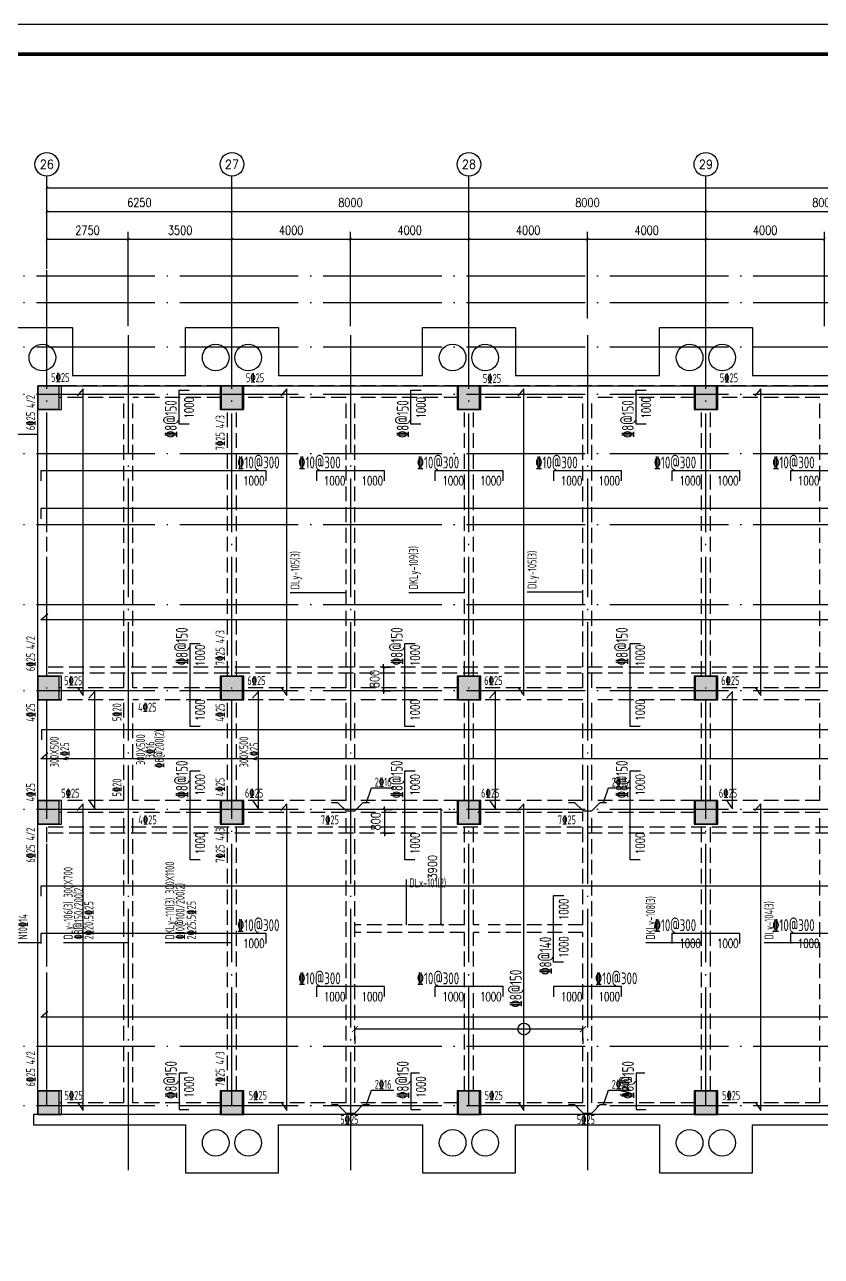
# Model space of a CAD drawing. Header units: millimetres. Extents: x 2998490 to 15040601, y 444546 to 7822218.
# Drawn here: x 14856973 to 14883869, y 7696493 to 7738064 of the extents above; entities that cross this region are included whole.
import ezdxf
from ezdxf.enums import TextEntityAlignment as Align

# ---------------------------------------------------------------- set-up
doc = ezdxf.new("R2010")
doc.units = ezdxf.units.MM
doc.header["$LTSCALE"] = 2000
doc.linetypes.add('DASH', pattern=[0.35, 0.25, -0.1])
doc.linetypes.add('DOTE', pattern=[2.42, 2, -0.2, 0.02, -0.2])
for name, color, linetype in [('3-AXIS', 3, 'Continuous'), ('3-AXIS_TEXT', 7, 'Continuous'), ('3-ban', 84, 'Continuous'), ('3-ban-rein', 1, 'Continuous'), ('3-ban-TEXT', 7, 'Continuous'), ('3-column-DOWN', 232, 'Continuous'), ('3-COLUMN-UP', 2, 'Continuous'), ('3-dote', 43, 'DOTE'), ('3-HATCH', 8, 'Continuous'), ('3-liang-rein-X', 54, 'Continuous'), ('3-liang-rein-Y', 130, 'Continuous'), ('3-liang-R截面-X', 50, 'Continuous'), ('3-liang-R截面-Y', 70, 'Continuous'), ('3-liang-s-1', 44, 'Continuous'), ('3-liang-xu', 120, 'DASH'), ('3-装饰线脚', 7, 'Continuous'), ('AXIS', 3, 'Continuous'), ('AXIS_TEXT', 7, 'Continuous'), ('图框', 7, 'Continuous')]:
    doc.layers.add(name, color=color, linetype=linetype)
doc.layers.add('3-零部件', color=73, linetype='Continuous', lineweight=5)
doc.styles.add('_TCH_AXIS', font='COMPLEX', dxfattribs={"bigfont": 'GBCBIG'})
doc.styles.add('COMPLEX', font='COMPLEX')
doc.styles.add('DIM_FONT', font='SIMPLEX', dxfattribs={"width": 0.8, "bigfont": 'HZTXT'})
doc.styles.add('TJ1', font='tj-romans1.shx', dxfattribs={"width": 0.8, "bigfont": 'tj-hztxt1.shx'})
doc.styles.add('TSSD_Rein', font='Tssdeng.shx', dxfattribs={"width": 0.7, "bigfont": 'hztxt.shx'})
doc.dimstyles.new('DIMN100', dxfattribs={"dimtxt": 300, "dimasz": 100, "dimexe": 250, "dimexo": 300, "dimgap": 150, "dimtad": 1, "dimdec": 0, "dimzin": 0, "dimdsep": 46, "dimtxsty": 'DIM_FONT', "dimblk": 'ARCHTICK', "dimcen": 0.09, "dimclrt": 7, "dimazin": 2, "dimtfac": 1, "dimtdec": 0, "dimtix": 1, "dimtmove": 2, "dimatfit": 3, "dimldrblk": 'ARCHTICK', "dimfxl": 0, "dimtolj": 1, "dimtzin": 0, "dimarcsym": 0})

# ---------------------------------------------------------------- blocks, each defined once
blk = doc.blocks.new('TJAD_TK_A0')
at = {"layer": '图框'}
blk.add_line((2162, 399.3), (973, 399.3), dxfattribs=at)
at = {"layer": '图框', "const_width": 1.2}
blk.add_lwpolyline([(2152, -431.7), (2152, 389.3), (998, 389.3), (998, -431.7)], close=True, dxfattribs=at)
blk = doc.blocks.new('_ArchTick')
at = {"color": 0, "linetype": 'ByBlock', "const_width": 0.15}
blk.add_lwpolyline([(-0.5, -0.5), (0.5, 0.5)], dxfattribs=at)
blk = doc.blocks.new('*D569')
at = {"layer": 'AXIS', "color": 0, "lineweight": -2}
for p, q in [((14857722, 7730620), (14857722, 7732011)), ((14863972, 7730620), (14863972, 7732011)), ((14857722, 7731761), (14863972, 7731761))]:
    blk.add_line(p, q, dxfattribs=at)
at = {"layer": 'Defpoints', "color": 0}
for p in [(14863972, 7731761), (14857722, 7730320), (14863972, 7730320)]:
    blk.add_point(p, dxfattribs=at)
at = {"layer": 'AXIS', "color": 0, "lineweight": -2, "xscale": 100, "yscale": 100, "zscale": 100, "rotation": 180}
blk.add_blockref('_ArchTick', (14857722, 7731761), dxfattribs=at)
at = {"layer": 'AXIS', "color": 0, "lineweight": -2, "xscale": 100, "yscale": 100, "zscale": 100}
blk.add_blockref('_ArchTick', (14863972, 7731761), dxfattribs=at)
at = {"layer": 'AXIS', "color": 7, "insert": (14860847, 7732061), "char_height": 300, "attachment_point": 5, "style": 'DIM_FONT'}
blk.add_mtext('\\A1;6250', dxfattribs=at)
blk = doc.blocks.new('*D570')
at = {"layer": 'AXIS', "color": 0, "lineweight": -2}
for p, q in [((14863972, 7730620), (14863972, 7732011)), ((14871972, 7730620), (14871972, 7732011)), ((14863972, 7731761), (14871972, 7731761))]:
    blk.add_line(p, q, dxfattribs=at)
at = {"layer": 'Defpoints', "color": 0}
for p in [(14871972, 7731761), (14863972, 7730320), (14871972, 7730320)]:
    blk.add_point(p, dxfattribs=at)
at = {"layer": 'AXIS', "color": 0, "lineweight": -2, "xscale": 100, "yscale": 100, "zscale": 100, "rotation": 180}
blk.add_blockref('_ArchTick', (14863972, 7731761), dxfattribs=at)
at = {"layer": 'AXIS', "color": 0, "lineweight": -2, "xscale": 100, "yscale": 100, "zscale": 100}
blk.add_blockref('_ArchTick', (14871972, 7731761), dxfattribs=at)
at = {"layer": 'AXIS', "color": 7, "insert": (14867972, 7732061), "char_height": 300, "attachment_point": 5, "style": 'DIM_FONT'}
blk.add_mtext('\\A1;8000', dxfattribs=at)
blk = doc.blocks.new('*D571')
at = {"layer": 'AXIS', "color": 0, "lineweight": -2}
for p, q in [((14871972, 7730620), (14871972, 7732011)), ((14879972, 7730620), (14879972, 7732011)), ((14871972, 7731761), (14879972, 7731761))]:
    blk.add_line(p, q, dxfattribs=at)
at = {"layer": 'Defpoints', "color": 0}
for p in [(14879972, 7731761), (14871972, 7730320), (14879972, 7730320)]:
    blk.add_point(p, dxfattribs=at)
at = {"layer": 'AXIS', "color": 0, "lineweight": -2, "xscale": 100, "yscale": 100, "zscale": 100, "rotation": 180}
blk.add_blockref('_ArchTick', (14871972, 7731761), dxfattribs=at)
at = {"layer": 'AXIS', "color": 0, "lineweight": -2, "xscale": 100, "yscale": 100, "zscale": 100}
blk.add_blockref('_ArchTick', (14879972, 7731761), dxfattribs=at)
at = {"layer": 'AXIS', "color": 7, "insert": (14875972, 7732061), "char_height": 300, "attachment_point": 5, "style": 'DIM_FONT'}
blk.add_mtext('\\A1;8000', dxfattribs=at)
blk = doc.blocks.new('*D572')
at = {"layer": 'AXIS', "color": 0, "lineweight": -2}
for p, q in [((14879972, 7730620), (14879972, 7732011)), ((14887972, 7730620), (14887972, 7732011)), ((14879972, 7731761), (14887972, 7731761))]:
    blk.add_line(p, q, dxfattribs=at)
at = {"layer": 'Defpoints', "color": 0}
for p in [(14887972, 7731761), (14879972, 7730320), (14887972, 7730320)]:
    blk.add_point(p, dxfattribs=at)
at = {"layer": 'AXIS', "color": 0, "lineweight": -2, "xscale": 100, "yscale": 100, "zscale": 100, "rotation": 180}
blk.add_blockref('_ArchTick', (14879972, 7731761), dxfattribs=at)
at = {"layer": 'AXIS', "color": 0, "lineweight": -2, "xscale": 100, "yscale": 100, "zscale": 100}
blk.add_blockref('_ArchTick', (14887972, 7731761), dxfattribs=at)
at = {"layer": 'AXIS', "color": 7, "insert": (14883972, 7732061), "char_height": 300, "attachment_point": 5, "style": 'DIM_FONT'}
blk.add_mtext('\\A1;8000', dxfattribs=at)
blk = doc.blocks.new('*D583')
at = {"layer": 'AXIS', "color": 0, "lineweight": -2}
for p, q in [((14857722, 7729820), (14857722, 7732811)), ((14933972, 7729820), (14933972, 7732811)), ((14857722, 7732561), (14933972, 7732561))]:
    blk.add_line(p, q, dxfattribs=at)
at = {"layer": 'Defpoints', "color": 0}
for p in [(14933972, 7732561), (14857722, 7729520), (14933972, 7729520)]:
    blk.add_point(p, dxfattribs=at)
at = {"layer": 'AXIS', "color": 0, "lineweight": -2, "xscale": 100, "yscale": 100, "zscale": 100, "rotation": 180}
blk.add_blockref('_ArchTick', (14857722, 7732561), dxfattribs=at)
at = {"layer": 'AXIS', "color": 0, "lineweight": -2, "xscale": 100, "yscale": 100, "zscale": 100}
blk.add_blockref('_ArchTick', (14933972, 7732561), dxfattribs=at)
at = {"layer": 'AXIS', "color": 7, "insert": (14895847, 7732861), "char_height": 300, "attachment_point": 5, "style": 'DIM_FONT'}
blk.add_mtext('\\A1;76250', dxfattribs=at)
blk = doc.blocks.new('_AXISO')
blk.add_circle((0, 0), 0.5)
at = {"layer": '3-AXIS_TEXT', "style": 'COMPLEX', "width": 1.041667}
blk.add_attdef('A', text='', height=0.56, dxfattribs=at).set_placement((-0.25, -0.28), (0.25, -0.28), align=Align.FIT)
blk = doc.blocks.new('*D845')
at = {"layer": '3-ban', "color": 0, "lineweight": -2}
for p, q in [((14875822, 7704163), (14868122, 7704163)), ((14868122, 7703930), (14868122, 7703663)), ((14875822, 7703863), (14875822, 7703663))]:
    blk.add_line(p, q, dxfattribs=at)
at = {"layer": 'Defpoints', "color": 0}
for p in [(14868122, 7704530), (14875822, 7704463), (14868122, 7704163)]:
    blk.add_point(p, dxfattribs=at)
at = {"layer": '3-ban', "color": 0, "lineweight": -2, "xscale": 200, "yscale": 200, "zscale": 200, "rotation": 180}
blk.add_blockref('_ArchTick', (14868122, 7704163), dxfattribs=at)
at = {"layer": '3-ban', "color": 0, "lineweight": -2, "xscale": 200, "yscale": 200, "zscale": 200}
blk.add_blockref('_ArchTick', (14875822, 7704163), dxfattribs=at)
blk = doc.blocks.new('*D1478')
at = {"layer": '3-零部件', "color": 0, "lineweight": -2}
for p, q in [((14857722, 7729877), (14857722, 7731073)), ((14860472, 7727882), (14860472, 7731073)), ((14857722, 7730823), (14860472, 7730823))]:
    blk.add_line(p, q, dxfattribs=at)
at = {"layer": 'Defpoints', "color": 0}
for p in [(14860472, 7730823), (14857722, 7729577), (14860472, 7727582)]:
    blk.add_point(p, dxfattribs=at)
at = {"layer": '3-零部件', "color": 0, "lineweight": -2, "xscale": 100, "yscale": 100, "zscale": 100, "rotation": 180}
blk.add_blockref('_ArchTick', (14857722, 7730823), dxfattribs=at)
at = {"layer": '3-零部件', "color": 0, "lineweight": -2, "xscale": 100, "yscale": 100, "zscale": 100}
blk.add_blockref('_ArchTick', (14860472, 7730823), dxfattribs=at)
at = {"layer": '3-零部件', "color": 7, "insert": (14859097, 7731123), "char_height": 300, "attachment_point": 5, "style": 'DIM_FONT'}
blk.add_mtext('\\A1;2750', dxfattribs=at)
blk = doc.blocks.new('*D1479')
at = {"layer": '3-零部件', "color": 0, "lineweight": -2}
for p, q in [((14860472, 7727882), (14860472, 7731073)), ((14863972, 7729443), (14863972, 7731073)), ((14860472, 7730823), (14863972, 7730823))]:
    blk.add_line(p, q, dxfattribs=at)
at = {"layer": 'Defpoints', "color": 0}
for p in [(14863972, 7730823), (14863972, 7729143), (14860472, 7727582)]:
    blk.add_point(p, dxfattribs=at)
at = {"layer": '3-零部件', "color": 0, "lineweight": -2, "xscale": 100, "yscale": 100, "zscale": 100, "rotation": 180}
blk.add_blockref('_ArchTick', (14860472, 7730823), dxfattribs=at)
at = {"layer": '3-零部件', "color": 0, "lineweight": -2, "xscale": 100, "yscale": 100, "zscale": 100}
blk.add_blockref('_ArchTick', (14863972, 7730823), dxfattribs=at)
at = {"layer": '3-零部件', "color": 7, "insert": (14862222, 7731123), "char_height": 300, "attachment_point": 5, "style": 'DIM_FONT'}
blk.add_mtext('\\A1;3500', dxfattribs=at)
blk = doc.blocks.new('*D1480')
at = {"layer": '3-零部件', "color": 0, "lineweight": -2}
for p, q in [((14863972, 7729443), (14863972, 7731073)), ((14867972, 7727882), (14867972, 7731073)), ((14863972, 7730823), (14867972, 7730823))]:
    blk.add_line(p, q, dxfattribs=at)
at = {"layer": 'Defpoints', "color": 0}
for p in [(14867972, 7730823), (14863972, 7729143), (14867972, 7727582)]:
    blk.add_point(p, dxfattribs=at)
at = {"layer": '3-零部件', "color": 0, "lineweight": -2, "xscale": 100, "yscale": 100, "zscale": 100, "rotation": 180}
blk.add_blockref('_ArchTick', (14863972, 7730823), dxfattribs=at)
at = {"layer": '3-零部件', "color": 0, "lineweight": -2, "xscale": 100, "yscale": 100, "zscale": 100}
blk.add_blockref('_ArchTick', (14867972, 7730823), dxfattribs=at)
at = {"layer": '3-零部件', "color": 7, "insert": (14865972, 7731123), "char_height": 300, "attachment_point": 5, "style": 'DIM_FONT'}
blk.add_mtext('\\A1;4000', dxfattribs=at)
blk = doc.blocks.new('*D1481')
at = {"layer": '3-零部件', "color": 0, "lineweight": -2}
for p, q in [((14867972, 7727882), (14867972, 7731073)), ((14871972, 7728147), (14871972, 7731073)), ((14867972, 7730823), (14871972, 7730823))]:
    blk.add_line(p, q, dxfattribs=at)
at = {"layer": 'Defpoints', "color": 0}
for p in [(14871972, 7730823), (14871972, 7727847), (14867972, 7727582)]:
    blk.add_point(p, dxfattribs=at)
at = {"layer": '3-零部件', "color": 0, "lineweight": -2, "xscale": 100, "yscale": 100, "zscale": 100, "rotation": 180}
blk.add_blockref('_ArchTick', (14867972, 7730823), dxfattribs=at)
at = {"layer": '3-零部件', "color": 0, "lineweight": -2, "xscale": 100, "yscale": 100, "zscale": 100}
blk.add_blockref('_ArchTick', (14871972, 7730823), dxfattribs=at)
at = {"layer": '3-零部件', "color": 7, "insert": (14869972, 7731123), "char_height": 300, "attachment_point": 5, "style": 'DIM_FONT'}
blk.add_mtext('\\A1;4000', dxfattribs=at)
blk = doc.blocks.new('*D1482')
at = {"layer": '3-零部件', "color": 0, "lineweight": -2}
for p, q in [((14871972, 7728147), (14871972, 7731073)), ((14875972, 7728147), (14875972, 7731073)), ((14871972, 7730823), (14875972, 7730823))]:
    blk.add_line(p, q, dxfattribs=at)
at = {"layer": 'Defpoints', "color": 0}
for p in [(14875972, 7730823), (14871972, 7727847), (14875972, 7727847)]:
    blk.add_point(p, dxfattribs=at)
at = {"layer": '3-零部件', "color": 0, "lineweight": -2, "xscale": 100, "yscale": 100, "zscale": 100, "rotation": 180}
blk.add_blockref('_ArchTick', (14871972, 7730823), dxfattribs=at)
at = {"layer": '3-零部件', "color": 0, "lineweight": -2, "xscale": 100, "yscale": 100, "zscale": 100}
blk.add_blockref('_ArchTick', (14875972, 7730823), dxfattribs=at)
at = {"layer": '3-零部件', "color": 7, "insert": (14873972, 7731123), "char_height": 300, "attachment_point": 5, "style": 'DIM_FONT'}
blk.add_mtext('\\A1;4000', dxfattribs=at)
blk = doc.blocks.new('*D1483')
at = {"layer": '3-零部件', "color": 0, "lineweight": -2}
for p, q in [((14875972, 7728147), (14875972, 7731073)), ((14879972, 7728518), (14879972, 7731073)), ((14875972, 7730823), (14879972, 7730823))]:
    blk.add_line(p, q, dxfattribs=at)
at = {"layer": 'Defpoints', "color": 0}
for p in [(14879972, 7730823), (14879972, 7728218), (14875972, 7727847)]:
    blk.add_point(p, dxfattribs=at)
at = {"layer": '3-零部件', "color": 0, "lineweight": -2, "xscale": 100, "yscale": 100, "zscale": 100, "rotation": 180}
blk.add_blockref('_ArchTick', (14875972, 7730823), dxfattribs=at)
at = {"layer": '3-零部件', "color": 0, "lineweight": -2, "xscale": 100, "yscale": 100, "zscale": 100}
blk.add_blockref('_ArchTick', (14879972, 7730823), dxfattribs=at)
at = {"layer": '3-零部件', "color": 7, "insert": (14877972, 7731123), "char_height": 300, "attachment_point": 5, "style": 'DIM_FONT'}
blk.add_mtext('\\A1;4000', dxfattribs=at)
blk = doc.blocks.new('*D1484')
at = {"layer": '3-零部件', "color": 0, "lineweight": -2}
for p, q in [((14879972, 7728518), (14879972, 7731073)), ((14883972, 7727882), (14883972, 7731073)), ((14879972, 7730823), (14883972, 7730823))]:
    blk.add_line(p, q, dxfattribs=at)
at = {"layer": 'Defpoints', "color": 0}
for p in [(14883972, 7730823), (14879972, 7728218), (14883972, 7727582)]:
    blk.add_point(p, dxfattribs=at)
at = {"layer": '3-零部件', "color": 0, "lineweight": -2, "xscale": 100, "yscale": 100, "zscale": 100, "rotation": 180}
blk.add_blockref('_ArchTick', (14879972, 7730823), dxfattribs=at)
at = {"layer": '3-零部件', "color": 0, "lineweight": -2, "xscale": 100, "yscale": 100, "zscale": 100}
blk.add_blockref('_ArchTick', (14883972, 7730823), dxfattribs=at)
at = {"layer": '3-零部件', "color": 7, "insert": (14881972, 7731123), "char_height": 300, "attachment_point": 5, "style": 'DIM_FONT'}
blk.add_mtext('\\A1;4000', dxfattribs=at)
blk = doc.blocks.new('*D1852')
at = {"layer": '3-ban', "color": 0, "lineweight": -2}
for p, q in [((14871040, 7707677), (14871040, 7711577)), ((14871340, 7711577), (14871290, 7711577)), ((14871340, 7707677), (14871290, 7707677))]:
    blk.add_line(p, q, dxfattribs=at)
at = {"layer": 'Defpoints', "color": 0}
for p in [(14871040, 7711577), (14871040, 7711577), (14871040, 7707677)]:
    blk.add_point(p, dxfattribs=at)
at = {"layer": '3-ban', "color": 0, "lineweight": -2, "xscale": 100, "yscale": 100, "zscale": 100}
for p, rotation in [((14871040, 7711577), 90), ((14871040, 7707677), 270)]:
    blk.add_blockref('_ArchTick', p, dxfattribs=dict(at, rotation=rotation))
at = {"layer": '3-ban', "color": 7, "insert": (14870740, 7709627), "char_height": 300, "attachment_point": 5, "rotation": 90, "style": 'DIM_FONT'}
blk.add_mtext('\\A1;3900', dxfattribs=at)
blk = doc.blocks.new('*D1853')
at = {"layer": '3-ban', "color": 0, "lineweight": -2}
for p, q in [((14869125, 7711577), (14869125, 7711677)), ((14869125, 7711577), (14869125, 7710777)), ((14869162, 7711577), (14869375, 7711577)), ((14869125, 7710777), (14869125, 7710677)), ((14869162, 7710777), (14869375, 7710777))]:
    blk.add_line(p, q, dxfattribs=at)
at = {"layer": 'Defpoints', "color": 0}
for p in [(14868862, 7711577), (14868862, 7710777), (14869125, 7710777)]:
    blk.add_point(p, dxfattribs=at)
at = {"layer": '3-ban', "color": 0, "lineweight": -2, "xscale": 100, "yscale": 100, "zscale": 100}
for p, rotation in [((14869125, 7711577), 270), ((14869125, 7710777), 90)]:
    blk.add_blockref('_ArchTick', p, dxfattribs=dict(at, rotation=rotation))
at = {"layer": '3-ban', "color": 7, "insert": (14868825, 7711177), "char_height": 300, "attachment_point": 5, "rotation": 90, "style": 'DIM_FONT'}
blk.add_mtext('\\A1;800', dxfattribs=at)
blk = doc.blocks.new('*D1854')
at = {"layer": '3-ban', "color": 0, "lineweight": -2}
for p, q in [((14869090, 7716377), (14869090, 7716477)), ((14869040, 7716377), (14869340, 7716377)), ((14869090, 7716377), (14869090, 7715577)), ((14869040, 7715577), (14869340, 7715577)), ((14869090, 7715577), (14869090, 7715477))]:
    blk.add_line(p, q, dxfattribs=at)
at = {"layer": 'Defpoints', "color": 0}
for p in [(14868740, 7716377), (14868740, 7715577), (14869090, 7715577)]:
    blk.add_point(p, dxfattribs=at)
at = {"layer": '3-ban', "color": 0, "lineweight": -2, "xscale": 100, "yscale": 100, "zscale": 100}
for p, rotation in [((14869090, 7716377), 270), ((14869090, 7715577), 90)]:
    blk.add_blockref('_ArchTick', p, dxfattribs=dict(at, rotation=rotation))
at = {"layer": '3-ban', "color": 7, "insert": (14868790, 7715977), "char_height": 300, "attachment_point": 5, "rotation": 90, "style": 'DIM_FONT'}
blk.add_mtext('\\A1;800', dxfattribs=at)

msp = doc.modelspace()

# ---------------------------------------------------------------- hatches: boundary and pattern name
at = {"layer": '3-HATCH'}
for points in [[(14858122.1, 7725076.7), (14857422.1, 7725076.7), (14857422.1, 7725876.7), (14858122.1, 7725876.7)], [(14864322.1, 7725076.7), (14863622.1, 7725076.7), (14863622.1, 7725876.7), (14864322.1, 7725876.7)], [(14872322.1, 7725076.7), (14871622.1, 7725076.7), (14871622.1, 7725876.7), (14872322.1, 7725876.7)], [(14880322.1, 7725076.7), (14879622.1, 7725076.7), (14879622.1, 7725876.7), (14880322.1, 7725876.7)], [(14858122.1, 7715276.7), (14857422.1, 7715276.7), (14857422.1, 7716076.7), (14858122.1, 7716076.7)], [(14864322.1, 7715276.7), (14863622.1, 7715276.7), (14863622.1, 7716076.7), (14864322.1, 7716076.7)], [(14872322.1, 7715276.7), (14871622.1, 7715276.7), (14871622.1, 7716076.7), (14872322.1, 7716076.7)], [(14880322.1, 7715276.7), (14879622.1, 7715276.7), (14879622.1, 7716076.7), (14880322.1, 7716076.7)], [(14858122.1, 7711076.7), (14857422.1, 7711076.7), (14857422.1, 7711876.7), (14858122.1, 7711876.7)], [(14864322.1, 7711076.7), (14863622.1, 7711076.7), (14863622.1, 7711876.7), (14864322.1, 7711876.7)], [(14872322.1, 7711076.7), (14871622.1, 7711076.7), (14871622.1, 7711876.7), (14872322.1, 7711876.7)], [(14880322.1, 7711076.7), (14879622.1, 7711076.7), (14879622.1, 7711876.7), (14880322.1, 7711876.7)], [(14858122.1, 7701276.7), (14857422.1, 7701276.7), (14857422.1, 7702076.7), (14858122.1, 7702076.7)], [(14864322.1, 7701276.7), (14863622.1, 7701276.7), (14863622.1, 7702076.7), (14864322.1, 7702076.7)], [(14872322.1, 7701276.7), (14871622.1, 7701276.7), (14871622.1, 7702076.7), (14872322.1, 7702076.7)], [(14880322.1, 7701276.7), (14879622.1, 7701276.7), (14879622.1, 7702076.7), (14880322.1, 7702076.7)]]:
    msp.add_hatch(color=256, dxfattribs=at).paths.add_polyline_path(points)

# ---------------------------------------------------------------- linework, layer by layer
at = {"layer": '3-AXIS', "color": 15, "linetype": 'DOTE'}
for p, q in [((14857722.1, 7701576.7), (14857722.1, 7730231.6)), ((14863972.1, 7701576.7), (14863972.1, 7730231.6)), ((14871972.1, 7701576.7), (14871972.1, 7730231.6)), ((14879972.1, 7701576.7), (14879972.1, 7730231.6)), ((14933972.1, 7729576.7), (14854748.9, 7729576.7)), ((14933972.1, 7728676.7), (14854748.9, 7728676.7)), ((14933972.1, 7727176.7), (14854748.9, 7727176.7)), ((14933972.1, 7725576.7), (14854748.9, 7725576.7)), ((14933972.1, 7723576.7), (14854748.9, 7723576.7)), ((14933972.1, 7721176.7), (14854748.9, 7721176.7)), ((14933972.1, 7718476.7), (14854748.9, 7718476.7)), ((14933972.1, 7715576.7), (14854748.9, 7715576.7)), ((14933972.1, 7711576.7), (14854748.9, 7711576.7)), ((14933972.1, 7703576.7), (14854748.9, 7703576.7)), ((14933972.1, 7701576.7), (14854748.9, 7701576.7))]:
    msp.add_line(p, q, dxfattribs=at)
at = {"layer": '3-ban'}
msp.add_circle((14873827.8, 7704163), 200, dxfattribs=at)
at = {"layer": '3-ban-rein'}
for points in [[(14858756.1, 7715692.8), (14858949.5, 7715419.2), (14858949.5, 7725767), (14858746.4, 7725537.7)], [(14862522.3, 7724576.7), (14862184.3, 7724576.7), (14862184.3, 7725726.7), (14862530.3, 7725726.7)], [(14865634.4, 7715692.8), (14865827.8, 7715419.2), (14865827.8, 7725767), (14865624.7, 7725537.7)], [(14870350.6, 7724576.7), (14870012.6, 7724576.7), (14870012.6, 7725726.7), (14870358.7, 7725726.7)], [(14873634.4, 7715692.8), (14873827.8, 7715419.2), (14873827.8, 7725767), (14873624.7, 7725537.7)], [(14877950.6, 7724576.7), (14877612.6, 7724576.7), (14877612.6, 7725726.7), (14877958.7, 7725726.7)], [(14881634.4, 7715692.8), (14881827.8, 7715419.2), (14881827.8, 7725767), (14881624.7, 7725537.7)], [(14865122.1, 7722671), (14865122.1, 7723009), (14857524.8, 7723009), (14857524.8, 7722663)], [(14869122.1, 7722671), (14869122.1, 7723009), (14866822.1, 7723009), (14866822.1, 7722663)], [(14873122.1, 7722671), (14873122.1, 7723009), (14870822.1, 7723009), (14870822.1, 7722663)], [(14877122.1, 7722671), (14877122.1, 7723009), (14874822.1, 7723009), (14874822.1, 7722663)], [(14881122.1, 7722671), (14881122.1, 7723009), (14878822.1, 7723009), (14878822.1, 7722663)], [(14885122.1, 7722671), (14885122.1, 7723009), (14882822.1, 7723009), (14882822.1, 7722663)], [(14921303.8, 7721395.6), (14921303.8, 7721733.5), (14857524.8, 7721733.5), (14857524.8, 7721387.5)], [(14919910.2, 7718168.5), (14920183.8, 7717975.1), (14857522.7, 7717975.1), (14857752.1, 7718178.2)], [(14862894, 7714376.7), (14862556, 7714376.7), (14862556, 7717174.3), (14862902, 7717174.3)], [(14870150.6, 7714376.7), (14869812.6, 7714376.7), (14869812.6, 7717174.3), (14870158.7, 7717174.3)], [(14877750.6, 7714376.7), (14877412.6, 7714376.7), (14877412.6, 7717174.3), (14877758.7, 7717174.3)], [(14859154.6, 7711872.5), (14859348, 7711598.9), (14859348, 7715556.1), (14859144.9, 7715326.8)], [(14864673.8, 7711872.5), (14864867.3, 7711598.9), (14864867.3, 7715556.1), (14864664.2, 7715326.8)], [(14872673.8, 7711872.5), (14872867.3, 7711598.9), (14872867.3, 7715556.1), (14872664.2, 7715326.8)], [(14880673.8, 7711872.5), (14880867.3, 7711598.9), (14880867.3, 7715556.1), (14880664.2, 7715326.8)], [(14930115.9, 7713930.1), (14930115.9, 7714268), (14857538.9, 7714268), (14857538.9, 7713922)], [(14929910.2, 7713474.3), (14930183.8, 7713280.8), (14857522.7, 7713280.8), (14857752.1, 7713483.9)], [(14862894, 7709876.7), (14862556, 7709876.7), (14862556, 7712876.7), (14862902, 7712876.7)], [(14870150.6, 7709876.7), (14869812.6, 7709876.7), (14869812.6, 7712876.7), (14870158.7, 7712876.7)], [(14877750.6, 7709876.7), (14877412.6, 7709876.7), (14877412.6, 7712876.7), (14877758.7, 7712876.7)], [(14858756.1, 7701692.8), (14858949.5, 7701419.2), (14858949.5, 7711767), (14858746.4, 7711537.7)], [(14865634.4, 7701692.8), (14865827.8, 7701419.2), (14865827.8, 7711767), (14865624.7, 7711537.7)], [(14873634.4, 7701692.8), (14873827.8, 7701419.2), (14873827.8, 7711767), (14873624.7, 7711537.7)], [(14881634.4, 7701692.8), (14881827.8, 7701419.2), (14881827.8, 7711767), (14881624.7, 7711537.7)], [(14920115.9, 7708652.2), (14920115.9, 7708990.1), (14857524.8, 7708990.1), (14857524.8, 7708644.1)], [(14875169.6, 7706426.7), (14874831.6, 7706426.7), (14874831.6, 7708676.7), (14875177.7, 7708676.7)], [(14865122.1, 7707056.1), (14865122.1, 7707394), (14857524.8, 7707394), (14857524.8, 7707048)], [(14881122.1, 7707056.1), (14881122.1, 7707394), (14878822.1, 7707394), (14878822.1, 7707048)], [(14885122.1, 7707056.1), (14885122.1, 7707394), (14882822.1, 7707394), (14882822.1, 7707048)], [(14869122.1, 7705259.8), (14869122.1, 7705597.8), (14866822.1, 7705597.8), (14866822.1, 7705251.8)], [(14873122.1, 7705259.8), (14873122.1, 7705597.8), (14870822.1, 7705597.8), (14870822.1, 7705251.8)], [(14877122.1, 7705259.8), (14877122.1, 7705597.8), (14874822.1, 7705597.8), (14874822.1, 7705251.8)], [(14919910.2, 7704755.6), (14920183.8, 7704562.1), (14857522.7, 7704562.1), (14857752.1, 7704765.2)], [(14862476.4, 7702676.7), (14862184.3, 7702676.7), (14862184.3, 7701450.7), (14862513.6, 7701450.7)], [(14870304.7, 7702676.7), (14870012.6, 7702676.7), (14870012.6, 7701450.7), (14870341.9, 7701450.7)], [(14877904.7, 7702676.7), (14877612.6, 7702676.7), (14877612.6, 7701450.7), (14877941.9, 7701450.7)]]:
    msp.add_lwpolyline(points, dxfattribs=at)
at = {"layer": '3-column-DOWN'}
for points in [[(14858222.1, 7725876.7), (14857422.1, 7725876.7), (14857422.1, 7725076.7), (14858222.1, 7725076.7)], [(14864372.1, 7725876.7), (14863572.1, 7725876.7), (14863572.1, 7725076.7), (14864372.1, 7725076.7)], [(14872372.1, 7725876.7), (14871572.1, 7725876.7), (14871572.1, 7725076.7), (14872372.1, 7725076.7)], [(14880372.1, 7725876.7), (14879572.1, 7725876.7), (14879572.1, 7725076.7), (14880372.1, 7725076.7)], [(14858222.1, 7716076.7), (14857422.1, 7716076.7), (14857422.1, 7715276.7), (14858222.1, 7715276.7)], [(14864372.1, 7716076.7), (14863572.1, 7716076.7), (14863572.1, 7715276.7), (14864372.1, 7715276.7)], [(14872372.1, 7716076.7), (14871572.1, 7716076.7), (14871572.1, 7715276.7), (14872372.1, 7715276.7)], [(14880372.1, 7716076.7), (14879572.1, 7716076.7), (14879572.1, 7715276.7), (14880372.1, 7715276.7)], [(14858222.1, 7711876.7), (14857422.1, 7711876.7), (14857422.1, 7711076.7), (14858222.1, 7711076.7)], [(14864372.1, 7711876.7), (14863572.1, 7711876.7), (14863572.1, 7711076.7), (14864372.1, 7711076.7)], [(14872372.1, 7711876.7), (14871572.1, 7711876.7), (14871572.1, 7711076.7), (14872372.1, 7711076.7)], [(14880372.1, 7711876.7), (14879572.1, 7711876.7), (14879572.1, 7711076.7), (14880372.1, 7711076.7)], [(14858222.1, 7702076.7), (14857422.1, 7702076.7), (14857422.1, 7701276.7), (14858222.1, 7701276.7)], [(14864372.1, 7702076.7), (14863572.1, 7702076.7), (14863572.1, 7701276.7), (14864372.1, 7701276.7)], [(14872372.1, 7702076.7), (14871572.1, 7702076.7), (14871572.1, 7701276.7), (14872372.1, 7701276.7)], [(14880372.1, 7702076.7), (14879572.1, 7702076.7), (14879572.1, 7701276.7), (14880372.1, 7701276.7)]]:
    msp.add_lwpolyline(points, close=True, dxfattribs=at)
at = {"layer": '3-COLUMN-UP'}
for points in [[(14858122.1, 7725076.7), (14857422.1, 7725076.7), (14857422.1, 7725876.7), (14858122.1, 7725876.7)], [(14864322.1, 7725076.7), (14863622.1, 7725076.7), (14863622.1, 7725876.7), (14864322.1, 7725876.7)], [(14872322.1, 7725076.7), (14871622.1, 7725076.7), (14871622.1, 7725876.7), (14872322.1, 7725876.7)], [(14880322.1, 7725076.7), (14879622.1, 7725076.7), (14879622.1, 7725876.7), (14880322.1, 7725876.7)], [(14858122.1, 7715276.7), (14857422.1, 7715276.7), (14857422.1, 7716076.7), (14858122.1, 7716076.7)], [(14864322.1, 7715276.7), (14863622.1, 7715276.7), (14863622.1, 7716076.7), (14864322.1, 7716076.7)], [(14872322.1, 7715276.7), (14871622.1, 7715276.7), (14871622.1, 7716076.7), (14872322.1, 7716076.7)], [(14880322.1, 7715276.7), (14879622.1, 7715276.7), (14879622.1, 7716076.7), (14880322.1, 7716076.7)], [(14858122.1, 7711076.7), (14857422.1, 7711076.7), (14857422.1, 7711876.7), (14858122.1, 7711876.7)], [(14864322.1, 7711076.7), (14863622.1, 7711076.7), (14863622.1, 7711876.7), (14864322.1, 7711876.7)], [(14872322.1, 7711076.7), (14871622.1, 7711076.7), (14871622.1, 7711876.7), (14872322.1, 7711876.7)], [(14880322.1, 7711076.7), (14879622.1, 7711076.7), (14879622.1, 7711876.7), (14880322.1, 7711876.7)], [(14858122.1, 7701276.7), (14857422.1, 7701276.7), (14857422.1, 7702076.7), (14858122.1, 7702076.7)], [(14864322.1, 7701276.7), (14863622.1, 7701276.7), (14863622.1, 7702076.7), (14864322.1, 7702076.7)], [(14872322.1, 7701276.7), (14871622.1, 7701276.7), (14871622.1, 7702076.7), (14872322.1, 7702076.7)], [(14880322.1, 7701276.7), (14879622.1, 7701276.7), (14879622.1, 7702076.7), (14880322.1, 7702076.7)]]:
    msp.add_lwpolyline(points, close=True, dxfattribs=at)
at = {"layer": '3-dote'}
for p, q in [((14860472.1, 7727581.9), (14860472.1, 7699400.3)), ((14867972.1, 7727581.9), (14867972.1, 7699400.3)), ((14875972.1, 7727581.9), (14875972.1, 7699400.3))]:
    msp.add_line(p, q, dxfattribs=at)
at = {"layer": '3-liang-rein-X'}
for p, q in [((14868509.8, 7711812.6), (14868687.2, 7712304.5)), ((14868687.2, 7712304.5), (14869432.3, 7712304.5)), ((14876509.8, 7711812.6), (14876687.2, 7712304.5)), ((14876687.2, 7712304.5), (14877432.3, 7712304.5)), ((14868509.8, 7701612.6), (14868687.2, 7702104.5)), ((14868687.2, 7702104.5), (14869432.3, 7702104.5)), ((14876509.8, 7701612.6), (14876687.2, 7702104.5)), ((14876687.2, 7702104.5), (14877432.3, 7702104.5))]:
    msp.add_line(p, q, dxfattribs=at)
at = {"layer": '3-liang-rein-X', "color": 1}
for points in [[(14867330.1, 7711813.5), (14867540, 7711813.5), (14867822.9, 7711530.6), (14868122.9, 7711530.6), (14868404.9, 7711812.6), (14868614.8, 7711812.6)], [(14875330.1, 7711813.5), (14875540, 7711813.5), (14875822.9, 7711530.6), (14876122.9, 7711530.6), (14876404.9, 7711812.6), (14876614.8, 7711812.6)], [(14867330.1, 7701613.5), (14867540, 7701613.5), (14867822.9, 7701330.6), (14868122.9, 7701330.6), (14868404.9, 7701612.6), (14868614.8, 7701612.6)], [(14875330.1, 7701613.5), (14875540, 7701613.5), (14875822.9, 7701330.6), (14876122.9, 7701330.6), (14876404.9, 7701612.6), (14876614.8, 7701612.6)]]:
    msp.add_lwpolyline(points, dxfattribs=at)
at = {"layer": '3-liang-R截面-X'}
msp.add_line((14869856.8, 7709215.2), (14869856.8, 7707676.7), dxfattribs=at)
at = {"layer": '3-liang-R截面-Y'}
for p, q in [((14865942.2, 7718903.4), (14867822.1, 7718903.4)), ((14869942.2, 7718903.4), (14871822.1, 7718903.4)), ((14873942.2, 7718915.9), (14875822.1, 7718915.9)), ((14855740.6, 7707082.8), (14857521.8, 7707082.8)), ((14858282.3, 7707082.8), (14860444.2, 7707082.8)), ((14861713.8, 7707082.8), (14863943.8, 7707082.8)), ((14877942.2, 7707082.8), (14879822.1, 7707082.8)), ((14881942.2, 7707082.8), (14883822.1, 7707082.8))]:
    msp.add_line(p, q, dxfattribs=at)
at = {"layer": '3-liang-s-1'}
msp.add_lwpolyline([(14934182.4, 7721412.5), (14931046.7, 7718276.7), (14930272.1, 7718276.7), (14930272.1, 7703276.7), (14920272.1, 7703276.7), (14920272.1, 7701276.7), (14857422.1, 7701276.7), (14857422.1, 7725876.7), (14920272.1, 7725876.7), (14920272.1, 7723876.7), (14923732.4, 7723876.7), (14923732.4, 7725741), (14926793.1, 7728801.7), (14931121.7, 7728801.7), (14934182.4, 7725741), (14934182.4, 7721412.5)], dxfattribs=at)
at = {"layer": '3-liang-xu'}
for p, q in [((14863622.1, 7725876.7), (14858122.1, 7725876.7)), ((14871622.1, 7725876.7), (14864322.1, 7725876.7)), ((14879622.1, 7725876.7), (14872322.1, 7725876.7)), ((14887622.1, 7725876.7), (14880322.1, 7725876.7)), ((14860322.1, 7725476.7), (14858122.1, 7725476.7)), ((14860322.1, 7715676.7), (14860322.1, 7725476.7)), ((14863622.1, 7725476.7), (14860622.1, 7725476.7)), ((14860622.1, 7715676.7), (14860622.1, 7725476.7)), ((14867822.1, 7725476.7), (14864322.1, 7725476.7)), ((14867822.1, 7715676.7), (14867822.1, 7725476.7)), ((14871622.1, 7725476.7), (14868122.1, 7725476.7)), ((14868122.1, 7715676.7), (14868122.1, 7725476.7)), ((14875822.1, 7725476.7), (14872322.1, 7725476.7)), ((14875822.1, 7715676.7), (14875822.1, 7725476.7)), ((14879622.1, 7725476.7), (14876122.1, 7725476.7)), ((14876122.1, 7715676.7), (14876122.1, 7725476.7)), ((14883822.1, 7725476.7), (14880322.1, 7725476.7)), ((14883822.1, 7715676.7), (14883822.1, 7725476.7)), ((14857422.1, 7716076.7), (14857422.1, 7725076.7)), ((14857722.1, 7716076.7), (14857722.1, 7725076.7)), ((14863822.1, 7716076.7), (14863822.1, 7725076.7)), ((14864122.1, 7716076.7), (14864122.1, 7725076.7)), ((14871822.1, 7716076.7), (14871822.1, 7725076.7)), ((14872122.1, 7716076.7), (14872122.1, 7725076.7)), ((14879822.1, 7716076.7), (14879822.1, 7725076.7)), ((14880122.1, 7716076.7), (14880122.1, 7725076.7)), ((14919872.1, 7716376.7), (14857722.1, 7716376.7)), ((14919872.1, 7716176.7), (14857722.1, 7716176.7)), ((14860322.1, 7715676.7), (14858122.1, 7715676.7)), ((14863572.1, 7715676.7), (14860622.1, 7715676.7)), ((14867822.1, 7715676.7), (14864372.1, 7715676.7)), ((14871622.1, 7715676.7), (14868122.1, 7715676.7)), ((14875822.1, 7715676.7), (14872322.1, 7715676.7)), ((14879572.1, 7715676.7), (14876122.1, 7715676.7)), ((14883822.1, 7715676.7), (14880372.1, 7715676.7)), ((14857422.1, 7711876.7), (14857422.1, 7715276.7)), ((14857722.1, 7711876.7), (14857722.1, 7715276.7)), ((14860322.1, 7715276.7), (14858122.1, 7715276.7)), ((14860322.1, 7711876.7), (14860322.1, 7715276.7)), ((14860622.1, 7711876.7), (14860622.1, 7715276.7)), ((14863622.1, 7715276.7), (14860622.1, 7715276.7)), ((14863822.1, 7711876.7), (14863822.1, 7715276.7)), ((14864122.1, 7711876.7), (14864122.1, 7715276.7)), ((14867822.1, 7715276.7), (14864322.1, 7715276.7)), ((14867822.1, 7711876.7), (14867822.1, 7715276.7)), ((14868122.1, 7711876.7), (14868122.1, 7715276.7)), ((14871622.1, 7715276.7), (14868122.1, 7715276.7)), ((14871822.1, 7711876.7), (14871822.1, 7715276.7)), ((14872122.1, 7711876.7), (14872122.1, 7715276.7)), ((14875822.1, 7715276.7), (14872322.1, 7715276.7)), ((14875822.1, 7711876.7), (14875822.1, 7715276.7)), ((14876122.1, 7711876.7), (14876122.1, 7715276.7)), ((14879622.1, 7715276.7), (14876122.1, 7715276.7)), ((14879822.1, 7711876.7), (14879822.1, 7715276.7)), ((14880122.1, 7711876.7), (14880122.1, 7715276.7)), ((14883822.1, 7715276.7), (14880322.1, 7715276.7)), ((14883822.1, 7711876.7), (14883822.1, 7715276.7)), ((14860322.1, 7711876.7), (14858122.1, 7711876.7)), ((14863622.1, 7711876.7), (14860622.1, 7711876.7)), ((14867822.1, 7711876.7), (14864322.1, 7711876.7)), ((14871622.1, 7711876.7), (14868122.1, 7711876.7)), ((14875822.1, 7711876.7), (14872322.1, 7711876.7)), ((14879622.1, 7711876.7), (14876122.1, 7711876.7)), ((14883822.1, 7711876.7), (14880322.1, 7711876.7)), ((14860322.1, 7711476.7), (14858122.1, 7711476.7)), ((14860322.1, 7701676.7), (14860322.1, 7711476.7)), ((14860622.1, 7701676.7), (14860622.1, 7711476.7)), ((14863622.1, 7711476.7), (14860622.1, 7711476.7)), ((14867822.1, 7711476.7), (14864322.1, 7711476.7)), ((14867822.1, 7701676.7), (14867822.1, 7711476.7)), ((14868122.1, 7701676.7), (14868122.1, 7711476.7)), ((14871622.1, 7711476.7), (14868122.1, 7711476.7)), ((14875822.1, 7711476.7), (14872272.1, 7711476.7)), ((14875822.1, 7707676.7), (14875822.1, 7711476.7)), ((14876122.1, 7701676.7), (14876122.1, 7711476.7)), ((14879622.1, 7711476.7), (14876122.1, 7711476.7)), ((14883822.1, 7711476.7), (14880322.1, 7711476.7)), ((14883822.1, 7701676.7), (14883822.1, 7711476.7)), ((14857422.1, 7702076.7), (14857422.1, 7711076.7)), ((14857722.1, 7702076.7), (14857722.1, 7711076.7)), ((14863822.1, 7702076.7), (14863822.1, 7711076.7)), ((14864122.1, 7702076.7), (14864122.1, 7711076.7)), ((14871822.1, 7707676.7), (14871822.1, 7711076.7)), ((14872122.1, 7707676.7), (14872122.1, 7711076.7)), ((14879822.1, 7702076.7), (14879822.1, 7711076.7)), ((14880122.1, 7702076.7), (14880122.1, 7711076.7)), ((14919872.1, 7710976.7), (14857722.1, 7710976.7)), ((14919872.1, 7710776.7), (14857722.1, 7710776.7)), ((14871822.1, 7707676.7), (14868122.1, 7707676.7)), ((14872322.1, 7707676.7), (14872122.1, 7707676.7)), ((14875822.1, 7707676.7), (14872622.1, 7707676.7)), ((14871822.1, 7707426.7), (14868122.1, 7707426.7)), ((14871822.1, 7702076.7), (14871822.1, 7707426.7)), ((14872122.1, 7702076.7), (14872122.1, 7707426.7)), ((14872322.1, 7707426.7), (14872122.1, 7707426.7)), ((14875822.1, 7707426.7), (14872622.1, 7707426.7)), ((14875822.1, 7701676.7), (14875822.1, 7707426.7)), ((14860322.1, 7701676.7), (14858122.1, 7701676.7)), ((14863622.1, 7701676.7), (14860622.1, 7701676.7)), ((14867822.1, 7701676.7), (14864322.1, 7701676.7)), ((14871622.1, 7701676.7), (14868122.1, 7701676.7)), ((14875822.1, 7701676.7), (14872322.1, 7701676.7)), ((14879622.1, 7701676.7), (14876122.1, 7701676.7)), ((14883822.1, 7701676.7), (14880322.1, 7701676.7)), ((14863622.1, 7701276.7), (14858122.1, 7701276.7)), ((14871622.1, 7701276.7), (14864322.1, 7701276.7)), ((14879622.1, 7701276.7), (14872322.1, 7701276.7)), ((14887622.1, 7701276.7), (14880322.1, 7701276.7))]:
    msp.add_line(p, q, dxfattribs=at)
at = {"layer": '3-装饰线脚'}
for points in [[(14857423.6, 7724226.7), (14855453.6, 7724226.7), (14855453.6, 7727846.7), (14858593.6, 7727846.7), (14858593.6, 7726226.7), (14862403.6, 7726226.7), (14862403.6, 7727846.7), (14865543.6, 7727846.7), (14865543.6, 7726226.7), (14870403.6, 7726226.7), (14870403.6, 7727846.7), (14873542.1, 7727846.7), (14873543.6, 7726226.7), (14878403.6, 7726226.7), (14878403.6, 7727846.7), (14881543.6, 7727846.7), (14881543.6, 7726226.7), (14886403.6, 7726226.7)], [(14857422.1, 7701276.7), (14857272.1, 7701276.7), (14857272.1, 7700926.7), (14862402.1, 7700926.7), (14862402.1, 7699306.7), (14865542.1, 7699306.7), (14865542.1, 7700926.7), (14870402.1, 7700926.7), (14870402.1, 7699306.7), (14873542.1, 7699306.7), (14873542.1, 7700926.7), (14878402.1, 7700926.7), (14878402.1, 7699306.7), (14881542.1, 7699306.7), (14881542.1, 7700926.7), (14886402.1, 7700926.7)]]:
    msp.add_lwpolyline(points, dxfattribs=at)
for centre in [(14857572.1, 7726826.7), (14863422.1, 7726826.7), (14864522.1, 7726826.7), (14871422.1, 7726826.7), (14872522.1, 7726826.7), (14879422.1, 7726826.7), (14880522.1, 7726826.7), (14863422.1, 7700326.7), (14864522.1, 7700326.7), (14871422.1, 7700326.7), (14872522.1, 7700326.7), (14879422.1, 7700326.7), (14880522.1, 7700326.7)]:
    msp.add_circle(centre, 450, dxfattribs=at)
at = {"layer": 'AXIS'}
for p, q in [((14857722.1, 7730320), (14857722.1, 7732949.4)), ((14863972.1, 7730320), (14863972.1, 7732949.4)), ((14871972.1, 7730320), (14871972.1, 7732949.4)), ((14879972.1, 7730320), (14879972.1, 7732949.4))]:
    msp.add_line(p, q, dxfattribs=at)

# ---------------------------------------------------------------- block references
ref = msp.add_blockref('_AXISO', (14857722.1, 7733349.4), dxfattribs=dict(at, xscale=800, yscale=800, zscale=800))
ref.add_attrib('A', '26', dxfattribs={"layer": 'AXIS_TEXT', "height": 294.28, "style": '_TCH_AXIS'}).set_placement((14857483.9, 7733202.3), (14857960.4, 7733202.3), align=Align.FIT)
ref = msp.add_blockref('_AXISO', (14863972.1, 7733349.4), dxfattribs=dict(at, xscale=800, yscale=800, zscale=800))
ref.add_attrib('A', '27', dxfattribs={"layer": 'AXIS_TEXT', "height": 294.28, "style": '_TCH_AXIS'}).set_placement((14863733.9, 7733202.3), (14864210.4, 7733202.3), align=Align.FIT)
ref = msp.add_blockref('_AXISO', (14871972.1, 7733349.4), dxfattribs=dict(at, xscale=800, yscale=800, zscale=800))
ref.add_attrib('A', '28', dxfattribs={"layer": 'AXIS_TEXT', "height": 294.28, "style": '_TCH_AXIS'}).set_placement((14871733.9, 7733202.3), (14872210.4, 7733202.3), align=Align.FIT)
ref = msp.add_blockref('_AXISO', (14879972.1, 7733349.4), dxfattribs=dict(at, xscale=800, yscale=800, zscale=800))
ref.add_attrib('A', '29', dxfattribs={"layer": 'AXIS_TEXT', "height": 294.28, "style": '_TCH_AXIS'}).set_placement((14879733.9, 7733202.3), (14880210.4, 7733202.3), align=Align.FIT)
at = {"layer": '图框', "xscale": 100, "yscale": 100, "zscale": 100}
msp.add_blockref('TJAD_TK_A0', (14744694.6, 7698133.9), dxfattribs=at)

# ---------------------------------------------------------------- texts
at = {"layer": '3-ban', "style": 'TSSD_Rein', "width": 0.7}
for s, rotation, p in [('%%1328@150', 89.99419, (14862107.3, 7724115.6, -5065)), ('%%1328@150', 89.99419, (14869935.6, 7724115.6, -5065)), ('%%1328@150', 89.99419, (14877535.6, 7724115.6, -5065)), ('%%13210@300', 0.00581, (14864151.8, 7723085.9, -5065)), ('%%13210@300', 0.00581, (14866214.3, 7723085.9, -5065)), ('%%13210@300', 0.00581, (14870214.3, 7723085.9, -5065)), ('%%13210@300', 0.00581, (14874214.3, 7723085.9, -5065)), ('%%13210@300', 0.00581, (14878214.3, 7723085.9, -5065)), ('%%13210@300', 0.00581, (14882214.3, 7723085.9, -5065)), ('%%1328@150', 89.99419, (14862479, 7716450.3, -5065)), ('%%1328@150', 89.99419, (14869735.6, 7716450.3, -5065)), ('%%1328@150', 89.99419, (14877335.6, 7716450.3, -5065)), ('%%1328@150', 89.99419, (14862479, 7711955.4, -5065)), ('%%1328@150', 89.99419, (14869735.6, 7711955.4, -5065)), ('%%1328@150', 89.99419, (14877335.6, 7711955.4, -5065)), ('%%13210@300', 0.00581, (14864147.5, 7707470.9, -5065)), ('%%13210@300', 0.00581, (14878214.3, 7707470.9, -5065)), ('%%13210@300', 0.00581, (14882214.3, 7707470.9, -5065)), ('%%1328@140', 89.99419, (14874754.6, 7706002.6, -5065)), ('%%13210@300', 0.00581, (14866214.3, 7705674.7, -5065)), ('%%13210@300', 0.00581, (14870214.3, 7705674.7, -5065)), ('%%1328@150', 89.99419, (14873751.2, 7704896.6, -5065)), ('%%13210@300', 0.00581, (14876229.8, 7705674.7, -5065)), ('%%1328@150', 90.00581, (14862112.1, 7701812.7, -5065)), ('%%1328@150', 90.00581, (14869940.5, 7701812.7, -5065)), ('%%1328@150', 90.00581, (14877540.5, 7701812.7, -5065))]:
    msp.add_text(s, height=400, rotation=rotation, dxfattribs=at).set_placement(p)
at = {"layer": '3-ban-TEXT', "style": 'TJ1', "width": 0.7}
for p in [(14862674.2, 7724773.7), (14870502.5, 7724773.7), (14878102.5, 7724773.7), (14863045.9, 7716419.4), (14870302.5, 7716419.4), (14877902.5, 7716419.4), (14863045.9, 7714573.7), (14870302.5, 7714573.7), (14877902.5, 7714573.7), (14863045.9, 7712046.6), (14870302.5, 7712046.6), (14877902.5, 7712046.6), (14863045.9, 7710073.7), (14870302.5, 7710073.7), (14877902.5, 7710073.7), (14875321.5, 7707846.6), (14875321.5, 7706573.7), (14862674.2, 7701846.6), (14870502.5, 7701846.6), (14877365.1, 7701846.6)]:
    msp.add_text('1000', height=300, rotation=90, dxfattribs=at).set_placement(p)
for p in [(14864351.8, 7722519.1), (14867078.8, 7722519.1), (14868351.8, 7722519.1), (14871078.8, 7722519.1), (14872351.8, 7722519.1), (14875078.8, 7722519.1), (14876351.8, 7722519.1), (14879078.8, 7722519.1), (14880351.8, 7722519.1), (14883078.8, 7722519.1), (14864351.8, 7706904.1), (14879078.8, 7706904.1), (14880351.8, 7706904.1), (14883078.8, 7706904.1), (14867078.8, 7705107.9), (14868351.8, 7705107.9), (14871078.8, 7705107.9), (14872351.8, 7705107.9), (14875078.8, 7705107.9), (14876351.8, 7705107.9)]:
    msp.add_text('1000', height=300, dxfattribs=at).set_placement(p)
at = {"layer": '3-liang-rein-X', "style": 'TSSD_Rein', "width": 0.7}
for s, p in [('5%%13225', (14857871.8, 7726008)), ('5%%13225', (14864442.1, 7725996.2)), ('5%%13225', (14872442.1, 7725972.7)), ('5%%13225', (14880442.1, 7725992.9)), ('5%%13225', (14858306.4, 7715769.8)), ('6%%13225', (14864489.4, 7715776.7)), ('6%%13225', (14872489, 7715776.7)), ('6%%13225', (14880488.3, 7715776.7)), ('4%%13225', (14860804.3, 7714876.7)), ('2%%13216', (14868791.3, 7712350.1)), ('2%%13216', (14876791.3, 7712350.1)), ('5%%13225', (14858209.5, 7711976.7)), ('6%%13225', (14864409.5, 7711976.7)), ('6%%13225', (14872385, 7711976.7)), ('6%%13225', (14880409.5, 7711976.7)), ('4%%13225', (14860811, 7711076.7)), ('7%%13225', (14866973.3, 7711076.7)), ('7%%13225', (14874973.3, 7711076.7)), ('2%%13216', (14868791.3, 7702150.1)), ('2%%13216', (14876791.3, 7702150.1)), ('5%%13225', (14858317.5, 7701776.7)), ('5%%13225', (14864537, 7701776.7)), ('5%%13225', (14872502.1, 7701776.7)), ('5%%13225', (14880515, 7701776.7)), ('5%%13225', (14867628.7, 7700960.1)), ('5%%13225', (14875610.4, 7700960.1))]:
    msp.add_text(s, height=300, dxfattribs=at).set_placement(p)
at = {"layer": '3-liang-rein-Y', "style": 'TSSD_Rein', "width": 0.7}
for s, p in [('6%%13225 4/2', (14857324.4, 7724378.4)), ('7%%13225 4/3', (14863721, 7723699.4)), ('6%%13225 4/2', (14857324.4, 7716242.7)), ('7%%13225 4/3', (14863721, 7716444.2)), ('5%%13220', (14860237.1, 7714552.8)), ('4%%13225', (14857324.4, 7714535.7)), ('4%%13225', (14863721, 7714535.7)), ('%%1328@200(2)', (14861671, 7712974.9)), ('4%%13225', (14858475.5, 7713220.6)), ('3%%13216', (14861355.6, 7713299.4)), ('4%%13225', (14864872.1, 7713220.6)), ('4%%13225', (14857324.4, 7711843.5)), ('5%%13220', (14860237.1, 7712012.3)), ('4%%13225', (14863721, 7712023.1)), ('6%%13225 4/2', (14857325.5, 7709779.2)), ('7%%13225 4/3', (14863722.1, 7709779.2)), ('%%1328@150/200(2)', (14858941.9, 7707187)), ('%%13210@100/200(2)', (14862373.4, 7707187)), ('2%%13220;5%%13225', (14859291.9, 7707187)), ('2%%13225;5%%13225', (14862748.2, 7707187)), ('N10%%13214', (14857065.4, 7707187)), ('6%%13225 4/2', (14857324.4, 7702227.2)), ('7%%13225 4/3', (14863721, 7702227.2))]:
    msp.add_text(s, height=300, rotation=90, dxfattribs=at).set_placement(p)
at = {"layer": '3-liang-R截面-X', "style": 'TSSD_Rein', "width": 0.7}
msp.add_text('DLx-101(2)', height=300, dxfattribs=at).set_placement((14869964.8, 7708947.5))
at = {"layer": '3-liang-R截面-Y', "style": 'TSSD_Rein', "width": 0.7}
for s, p in [('DLy-105(3)', (14866251.8, 7719007.6)), ('DKLy-109(3)', (14870251.8, 7719007.6)), ('DLy-105(3)', (14874251.8, 7719020.1)), ('300X500', (14858125.5, 7712997.8)), ('300X500', (14861037.1, 7713076.7)), ('300X500', (14864522.1, 7712997.8)), ('DKLy-110(3) 300X1100', (14862023.5, 7707187)), ('DLy-106(3) 300X700', (14858592, 7707187)), ('DKLy-108(3)', (14878251.8, 7707187)), ('DLy-104(3)', (14882251.8, 7707187))]:
    msp.add_text(s, height=300, rotation=90, dxfattribs=at).set_placement(p)

# ---------------------------------------------------------------- dimensions: what is measured, and where the dimension line sits
at = {"layer": '3-ban'}
for base, p1, p2, picture, middle in [((14869090.3, 7715576.7), (14868739.8, 7716376.7), (14868739.8, 7715576.7), '*D1854', (14868790.3, 7715976.7)), ((14869125.4, 7710776.7), (14868862.5, 7711576.7), (14868862.5, 7710776.7), '*D1853', (14868825.4, 7711176.7)), ((14871040.3, 7711576.7), (14871040.3, 7707676.7), (14871040.3, 7711576.7), '*D1852', (14870740.3, 7709626.7))]:
    dim = msp.add_linear_dim(base=base, p1=p1, p2=p2, angle=90, dimstyle='DIMN100', dxfattribs=at)
    dim.commit()
    dim.dimension.update_dxf_attribs({"geometry": picture, "text_midpoint": middle})
dim = msp.add_linear_dim(base=(14868122.1, 7704163), p1=(14875822.1, 7704463.1), p2=(14868122.1, 7704529.8), angle=180, text=' ', dimstyle='DIMN100', override={"dimscale": 2}, dxfattribs=at)
dim.commit()
dim.dimension.update_dxf_attribs({"geometry": '*D845', "text_midpoint": (14871972.1, 7704163)})
at = {"layer": '3-零部件'}
for base, p1, p2, picture, middle in [((14860472.1, 7730822.7), (14857722.1, 7729576.7), (14860472.1, 7727581.9), '*D1478', (14859097.1, 7731122.7)), ((14863972.1, 7730822.7), (14860472.1, 7727581.9), (14863972.1, 7729143.4), '*D1479', (14862222.1, 7731122.7)), ((14867972.1, 7730822.7), (14863972.1, 7729143.4), (14867972.1, 7727581.9), '*D1480', (14865972.1, 7731122.7)), ((14871972.1, 7730822.7), (14867972.1, 7727581.9), (14871972.1, 7727846.7), '*D1481', (14869972.1, 7731122.7)), ((14875972.1, 7730822.7), (14871972.1, 7727846.7), (14875972.1, 7727846.7), '*D1482', (14873972.1, 7731122.7)), ((14879972.1, 7730822.7), (14875972.1, 7727846.7), (14879972.1, 7728217.6), '*D1483', (14877972.1, 7731122.7)), ((14883972.1, 7730822.7), (14879972.1, 7728217.6), (14883972.1, 7727581.9), '*D1484', (14881972.1, 7731122.7))]:
    dim = msp.add_linear_dim(base=base, p1=p1, p2=p2, dimstyle='DIMN100', dxfattribs=at)
    dim.commit()
    dim.dimension.update_dxf_attribs({"geometry": picture, "text_midpoint": middle})
at = {"layer": 'AXIS'}
for p1, p2, distance, picture, middle in [((14857722.1, 7729520), (14933972.1, 7729520), 3040.9, '*D583', (14895847.1, 7732860.8)), ((14857722.1, 7730320), (14863972.1, 7730320), 1440.9, '*D569', (14860847.1, 7732060.8)), ((14863972.1, 7730320), (14871972.1, 7730320), 1440.9, '*D570', (14867972.1, 7732060.8)), ((14871972.1, 7730320), (14879972.1, 7730320), 1440.9, '*D571', (14875972.1, 7732060.8)), ((14879972.1, 7730320), (14887972.1, 7730320), 1440.9, '*D572', (14883972.1, 7732060.8))]:
    dim = msp.add_aligned_dim(p1=p1, p2=p2, distance=distance, dimstyle='DIMN100', dxfattribs=at)
    dim.commit()
    dim.dimension.update_dxf_attribs({"geometry": picture, "text_midpoint": middle})

doc.saveas('drawing.dxf')
